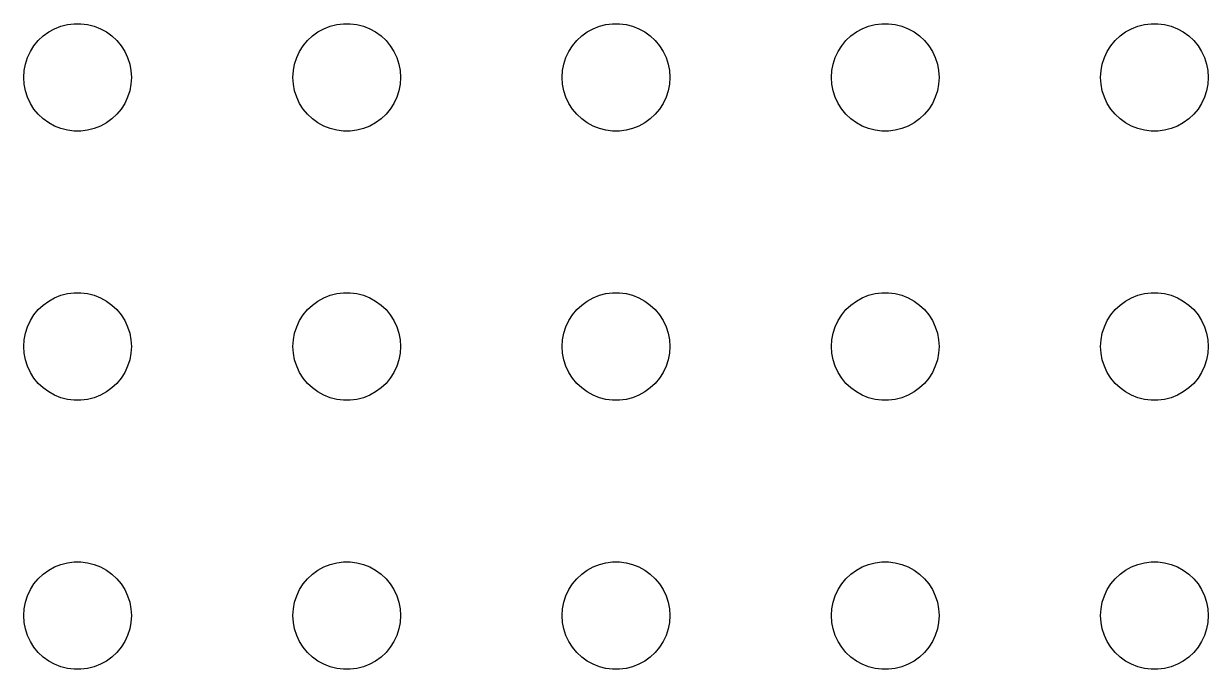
# Model space of a CAD drawing. Header units: metres. Extents: x -134 to 134, y 290 to 736.
# Drawn here: x 66 to 99, y 318 to 336 of the extents above; entities that cross this region are included whole.
import ezdxf

# ---------------------------------------------------------------- set-up
doc = ezdxf.new("R2010")
doc.units = ezdxf.units.M

msp = doc.modelspace()

# ---------------------------------------------------------------- linework, layer by layer
for p, q in [((67.0365, 335.927), (67.2189, 335.973)), ((67.2189, 335.973), (67.4058, 335.997)), ((67.4058, 335.997), (67.5942, 335.997)), ((67.5942, 335.997), (67.7811, 335.973)), ((67.7811, 335.973), (67.9635, 335.927)), ((74.5365, 335.927), (74.7189, 335.973)), ((74.7189, 335.973), (74.9058, 335.997)), ((74.9058, 335.997), (75.0942, 335.997)), ((75.0942, 335.997), (75.2811, 335.973)), ((75.2811, 335.973), (75.4635, 335.927)), ((82.0365, 335.927), (82.2189, 335.973)), ((82.2189, 335.973), (82.4058, 335.997)), ((82.4058, 335.997), (82.5942, 335.997)), ((82.5942, 335.997), (82.7811, 335.973)), ((82.7811, 335.973), (82.9635, 335.927)), ((89.5365, 335.927), (89.7189, 335.973)), ((89.7189, 335.973), (89.9058, 335.997)), ((89.9058, 335.997), (90.0942, 335.997)), ((90.0942, 335.997), (90.2811, 335.973)), ((90.2811, 335.973), (90.4635, 335.927)), ((97.0365, 335.927), (97.2189, 335.973)), ((97.2189, 335.973), (97.4058, 335.997)), ((97.4058, 335.997), (97.5942, 335.997)), ((97.5942, 335.997), (97.7811, 335.973)), ((97.7811, 335.973), (97.9635, 335.927)), ((66.4065, 335.527), (66.5439, 335.656)), ((66.5439, 335.656), (66.6963, 335.766)), ((66.6963, 335.766), (66.8613, 335.857)), ((66.8613, 335.857), (67.0365, 335.927)), ((67.9635, 335.927), (68.1387, 335.857)), ((68.1387, 335.857), (68.3037, 335.766)), ((68.3037, 335.766), (68.4561, 335.656)), ((68.4561, 335.656), (68.5934, 335.527)), ((73.9065, 335.527), (74.0439, 335.656)), ((74.0439, 335.656), (74.1963, 335.766)), ((74.1963, 335.766), (74.3613, 335.857)), ((74.3613, 335.857), (74.5365, 335.927)), ((75.4635, 335.927), (75.6387, 335.857)), ((75.6387, 335.857), (75.8037, 335.766)), ((75.8037, 335.766), (75.9561, 335.656)), ((75.9561, 335.656), (76.0934, 335.527)), ((81.4065, 335.527), (81.5439, 335.656)), ((81.5439, 335.656), (81.6963, 335.766)), ((81.6963, 335.766), (81.8613, 335.857)), ((81.8613, 335.857), (82.0365, 335.927)), ((82.9635, 335.927), (83.1387, 335.857)), ((83.1387, 335.857), (83.3037, 335.766)), ((83.3037, 335.766), (83.4561, 335.656)), ((83.4561, 335.656), (83.5934, 335.527)), ((88.9065, 335.527), (89.0439, 335.656)), ((89.0439, 335.656), (89.1963, 335.766)), ((89.1963, 335.766), (89.3613, 335.857)), ((89.3613, 335.857), (89.5365, 335.927)), ((90.4635, 335.927), (90.6387, 335.857)), ((90.6387, 335.857), (90.8037, 335.766)), ((90.8037, 335.766), (90.9561, 335.656)), ((90.9561, 335.656), (91.0934, 335.527)), ((96.4065, 335.527), (96.5439, 335.656)), ((96.5439, 335.656), (96.6963, 335.766)), ((96.6963, 335.766), (96.8613, 335.857)), ((96.8613, 335.857), (97.0365, 335.927)), ((97.9635, 335.927), (98.1387, 335.857)), ((98.1387, 335.857), (98.3037, 335.766)), ((98.3037, 335.766), (98.4561, 335.656)), ((98.4561, 335.656), (98.5934, 335.527)), ((66.1855, 335.223), (66.2865, 335.382)), ((66.2865, 335.382), (66.4065, 335.527)), ((68.5934, 335.527), (68.7135, 335.382)), ((68.7135, 335.382), (68.8145, 335.223)), ((73.6855, 335.223), (73.7865, 335.382)), ((73.7865, 335.382), (73.9065, 335.527)), ((76.0934, 335.527), (76.2135, 335.382)), ((76.2135, 335.382), (76.3145, 335.223)), ((81.1855, 335.223), (81.2865, 335.382)), ((81.2865, 335.382), (81.4065, 335.527)), ((83.5934, 335.527), (83.7135, 335.382)), ((83.7135, 335.382), (83.8145, 335.223)), ((88.6855, 335.223), (88.7865, 335.382)), ((88.7865, 335.382), (88.9065, 335.527)), ((91.0934, 335.527), (91.2135, 335.382)), ((91.2135, 335.382), (91.3145, 335.223)), ((96.1855, 335.223), (96.2865, 335.382)), ((96.2865, 335.382), (96.4065, 335.527)), ((98.5934, 335.527), (98.7135, 335.382)), ((98.7135, 335.382), (98.8145, 335.223)), ((66.0471, 334.873), (66.1053, 335.052)), ((66.1053, 335.052), (66.1855, 335.223)), ((68.8145, 335.223), (68.8947, 335.052)), ((68.8947, 335.052), (68.9529, 334.873)), ((73.5471, 334.873), (73.6053, 335.052)), ((73.6053, 335.052), (73.6855, 335.223)), ((76.3145, 335.223), (76.3947, 335.052)), ((76.3947, 335.052), (76.4529, 334.873)), ((81.0471, 334.873), (81.1053, 335.052)), ((81.1053, 335.052), (81.1855, 335.223)), ((83.8145, 335.223), (83.8947, 335.052)), ((83.8947, 335.052), (83.9529, 334.873)), ((88.5471, 334.873), (88.6053, 335.052)), ((88.6053, 335.052), (88.6855, 335.223)), ((91.3145, 335.223), (91.3947, 335.052)), ((91.3947, 335.052), (91.4529, 334.873)), ((96.0471, 334.873), (96.1053, 335.052)), ((96.1053, 335.052), (96.1855, 335.223)), ((98.8145, 335.223), (98.8947, 335.052)), ((98.8947, 335.052), (98.9529, 334.873)), ((66, 334.5), (66.0118, 334.688)), ((66.0118, 334.688), (66.0471, 334.873)), ((68.9529, 334.873), (68.9882, 334.688)), ((68.9882, 334.688), (69, 334.5)), ((73.5, 334.5), (73.5118, 334.688)), ((73.5118, 334.688), (73.5471, 334.873)), ((76.4529, 334.873), (76.4882, 334.688)), ((76.4882, 334.688), (76.5, 334.5)), ((81, 334.5), (81.0118, 334.688)), ((81.0118, 334.688), (81.0471, 334.873)), ((83.9529, 334.873), (83.9882, 334.688)), ((83.9882, 334.688), (84, 334.5)), ((88.5, 334.5), (88.5118, 334.688)), ((88.5118, 334.688), (88.5471, 334.873)), ((91.4529, 334.873), (91.4882, 334.688)), ((91.4882, 334.688), (91.5, 334.5)), ((96, 334.5), (96.0118, 334.688)), ((96.0118, 334.688), (96.0471, 334.873)), ((98.9529, 334.873), (98.9882, 334.688)), ((98.9882, 334.688), (99, 334.5)), ((66.0118, 334.312), (66, 334.5)), ((66.0471, 334.127), (66.0118, 334.312)), ((68.9882, 334.312), (68.9529, 334.127)), ((69, 334.5), (68.9882, 334.312)), ((73.5118, 334.312), (73.5, 334.5)), ((73.5471, 334.127), (73.5118, 334.312)), ((76.4882, 334.312), (76.4529, 334.127)), ((76.5, 334.5), (76.4882, 334.312)), ((81.0118, 334.312), (81, 334.5)), ((81.0471, 334.127), (81.0118, 334.312)), ((83.9882, 334.312), (83.9529, 334.127)), ((84, 334.5), (83.9882, 334.312)), ((88.5118, 334.312), (88.5, 334.5)), ((88.5471, 334.127), (88.5118, 334.312)), ((91.4882, 334.312), (91.4529, 334.127)), ((91.5, 334.5), (91.4882, 334.312)), ((96.0118, 334.312), (96, 334.5)), ((96.0471, 334.127), (96.0118, 334.312)), ((98.9882, 334.312), (98.9529, 334.127)), ((99, 334.5), (98.9882, 334.312)), ((66.1053, 333.948), (66.0471, 334.127)), ((68.9529, 334.127), (68.8947, 333.948)), ((73.6053, 333.948), (73.5471, 334.127)), ((76.4529, 334.127), (76.3947, 333.948)), ((81.1053, 333.948), (81.0471, 334.127)), ((83.9529, 334.127), (83.8947, 333.948)), ((88.6053, 333.948), (88.5471, 334.127)), ((91.4529, 334.127), (91.3947, 333.948)), ((96.1053, 333.948), (96.0471, 334.127)), ((98.9529, 334.127), (98.8947, 333.948)), ((66.1855, 333.777), (66.1053, 333.948)), ((66.2865, 333.618), (66.1855, 333.777)), ((68.8145, 333.777), (68.7135, 333.618)), ((68.8947, 333.948), (68.8145, 333.777)), ((73.6855, 333.777), (73.6053, 333.948)), ((73.7865, 333.618), (73.6855, 333.777)), ((76.3145, 333.777), (76.2135, 333.618)), ((76.3947, 333.948), (76.3145, 333.777)), ((81.1855, 333.777), (81.1053, 333.948)), ((81.2865, 333.618), (81.1855, 333.777)), ((83.8145, 333.777), (83.7135, 333.618)), ((83.8947, 333.948), (83.8145, 333.777)), ((88.6855, 333.777), (88.6053, 333.948)), ((88.7865, 333.618), (88.6855, 333.777)), ((91.3145, 333.777), (91.2135, 333.618)), ((91.3947, 333.948), (91.3145, 333.777)), ((96.1855, 333.777), (96.1053, 333.948)), ((96.2865, 333.618), (96.1855, 333.777)), ((98.8145, 333.777), (98.7135, 333.618)), ((98.8947, 333.948), (98.8145, 333.777)), ((66.4065, 333.473), (66.2865, 333.618)), ((66.5439, 333.344), (66.4065, 333.473)), ((66.6963, 333.234), (66.5439, 333.344)), ((68.4561, 333.344), (68.3037, 333.234)), ((68.5934, 333.473), (68.4561, 333.344)), ((68.7135, 333.618), (68.5934, 333.473)), ((73.9065, 333.473), (73.7865, 333.618)), ((74.0439, 333.344), (73.9065, 333.473)), ((74.1963, 333.234), (74.0439, 333.344)), ((75.9561, 333.344), (75.8037, 333.234)), ((76.0934, 333.473), (75.9561, 333.344)), ((76.2135, 333.618), (76.0934, 333.473)), ((81.4065, 333.473), (81.2865, 333.618)), ((81.5439, 333.344), (81.4065, 333.473)), ((81.6963, 333.234), (81.5439, 333.344)), ((83.4561, 333.344), (83.3037, 333.234)), ((83.5934, 333.473), (83.4561, 333.344)), ((83.7135, 333.618), (83.5934, 333.473)), ((88.9065, 333.473), (88.7865, 333.618)), ((89.0439, 333.344), (88.9065, 333.473)), ((89.1963, 333.234), (89.0439, 333.344)), ((90.9561, 333.344), (90.8037, 333.234)), ((91.0934, 333.473), (90.9561, 333.344)), ((91.2135, 333.618), (91.0934, 333.473)), ((96.4065, 333.473), (96.2865, 333.618)), ((96.5439, 333.344), (96.4065, 333.473)), ((96.6963, 333.234), (96.5439, 333.344)), ((98.4561, 333.344), (98.3037, 333.234)), ((98.5934, 333.473), (98.4561, 333.344)), ((98.7135, 333.618), (98.5934, 333.473)), ((66.8613, 333.143), (66.6963, 333.234)), ((67.0365, 333.073), (66.8613, 333.143)), ((67.2189, 333.027), (67.0365, 333.073)), ((67.4058, 333.003), (67.2189, 333.027)), ((67.5942, 333.003), (67.4058, 333.003)), ((67.7811, 333.027), (67.5942, 333.003)), ((67.9635, 333.073), (67.7811, 333.027)), ((68.1387, 333.143), (67.9635, 333.073)), ((68.3037, 333.234), (68.1387, 333.143)), ((74.3613, 333.143), (74.1963, 333.234)), ((74.5365, 333.073), (74.3613, 333.143)), ((74.7189, 333.027), (74.5365, 333.073)), ((74.9058, 333.003), (74.7189, 333.027)), ((75.0942, 333.003), (74.9058, 333.003)), ((75.2811, 333.027), (75.0942, 333.003)), ((75.4635, 333.073), (75.2811, 333.027)), ((75.6387, 333.143), (75.4635, 333.073)), ((75.8037, 333.234), (75.6387, 333.143)), ((81.8613, 333.143), (81.6963, 333.234)), ((82.0365, 333.073), (81.8613, 333.143)), ((82.2189, 333.027), (82.0365, 333.073)), ((82.4058, 333.003), (82.2189, 333.027)), ((82.5942, 333.003), (82.4058, 333.003)), ((82.7811, 333.027), (82.5942, 333.003)), ((82.9635, 333.073), (82.7811, 333.027)), ((83.1387, 333.143), (82.9635, 333.073)), ((83.3037, 333.234), (83.1387, 333.143)), ((89.3613, 333.143), (89.1963, 333.234)), ((89.5365, 333.073), (89.3613, 333.143)), ((89.7189, 333.027), (89.5365, 333.073)), ((89.9058, 333.003), (89.7189, 333.027)), ((90.0942, 333.003), (89.9058, 333.003)), ((90.2811, 333.027), (90.0942, 333.003)), ((90.4635, 333.073), (90.2811, 333.027)), ((90.6387, 333.143), (90.4635, 333.073)), ((90.8037, 333.234), (90.6387, 333.143)), ((96.8613, 333.143), (96.6963, 333.234)), ((97.0365, 333.073), (96.8613, 333.143)), ((97.2189, 333.027), (97.0365, 333.073)), ((97.4058, 333.003), (97.2189, 333.027)), ((97.5942, 333.003), (97.4058, 333.003)), ((97.7811, 333.027), (97.5942, 333.003)), ((97.9635, 333.073), (97.7811, 333.027)), ((98.1387, 333.143), (97.9635, 333.073)), ((98.3037, 333.234), (98.1387, 333.143)), ((66.6963, 328.266), (66.8613, 328.357)), ((66.8613, 328.357), (67.0365, 328.427)), ((67.0365, 328.427), (67.2189, 328.473)), ((67.2189, 328.473), (67.4058, 328.497)), ((67.4058, 328.497), (67.5942, 328.497)), ((67.5942, 328.497), (67.7811, 328.473)), ((67.7811, 328.473), (67.9635, 328.427)), ((67.9635, 328.427), (68.1387, 328.357)), ((68.1387, 328.357), (68.3037, 328.266)), ((74.1963, 328.266), (74.3613, 328.357)), ((74.3613, 328.357), (74.5365, 328.427)), ((74.5365, 328.427), (74.7189, 328.473)), ((74.7189, 328.473), (74.9058, 328.497)), ((74.9058, 328.497), (75.0942, 328.497)), ((75.0942, 328.497), (75.2811, 328.473)), ((75.2811, 328.473), (75.4635, 328.427)), ((75.4635, 328.427), (75.6387, 328.357)), ((75.6387, 328.357), (75.8037, 328.266)), ((81.6963, 328.266), (81.8613, 328.357)), ((81.8613, 328.357), (82.0365, 328.427)), ((82.0365, 328.427), (82.2189, 328.473)), ((82.2189, 328.473), (82.4058, 328.497)), ((82.4058, 328.497), (82.5942, 328.497)), ((82.5942, 328.497), (82.7811, 328.473)), ((82.7811, 328.473), (82.9635, 328.427)), ((82.9635, 328.427), (83.1387, 328.357)), ((83.1387, 328.357), (83.3037, 328.266)), ((89.1963, 328.266), (89.3613, 328.357)), ((89.3613, 328.357), (89.5365, 328.427)), ((89.5365, 328.427), (89.7189, 328.473)), ((89.7189, 328.473), (89.9058, 328.497)), ((89.9058, 328.497), (90.0942, 328.497)), ((90.0942, 328.497), (90.2811, 328.473)), ((90.2811, 328.473), (90.4635, 328.427)), ((90.4635, 328.427), (90.6387, 328.357)), ((90.6387, 328.357), (90.8037, 328.266)), ((96.6963, 328.266), (96.8613, 328.357)), ((96.8613, 328.357), (97.0365, 328.427)), ((97.0365, 328.427), (97.2189, 328.473)), ((97.2189, 328.473), (97.4058, 328.497)), ((97.4058, 328.497), (97.5942, 328.497)), ((97.5942, 328.497), (97.7811, 328.473)), ((97.7811, 328.473), (97.9635, 328.427)), ((97.9635, 328.427), (98.1387, 328.357)), ((98.1387, 328.357), (98.3037, 328.266)), ((66.2865, 327.882), (66.4065, 328.027)), ((66.4065, 328.027), (66.5439, 328.156)), ((66.5439, 328.156), (66.6963, 328.266)), ((68.3037, 328.266), (68.4561, 328.156)), ((68.4561, 328.156), (68.5934, 328.027)), ((68.5934, 328.027), (68.7135, 327.882)), ((73.7865, 327.882), (73.9065, 328.027)), ((73.9065, 328.027), (74.0439, 328.156)), ((74.0439, 328.156), (74.1963, 328.266)), ((75.8037, 328.266), (75.9561, 328.156)), ((75.9561, 328.156), (76.0934, 328.027)), ((76.0934, 328.027), (76.2135, 327.882)), ((81.2865, 327.882), (81.4065, 328.027)), ((81.4065, 328.027), (81.5439, 328.156)), ((81.5439, 328.156), (81.6963, 328.266)), ((83.3037, 328.266), (83.4561, 328.156)), ((83.4561, 328.156), (83.5934, 328.027)), ((83.5934, 328.027), (83.7135, 327.882)), ((88.7865, 327.882), (88.9065, 328.027)), ((88.9065, 328.027), (89.0439, 328.156)), ((89.0439, 328.156), (89.1963, 328.266)), ((90.8037, 328.266), (90.9561, 328.156)), ((90.9561, 328.156), (91.0934, 328.027)), ((91.0934, 328.027), (91.2135, 327.882)), ((96.2865, 327.882), (96.4065, 328.027)), ((96.4065, 328.027), (96.5439, 328.156)), ((96.5439, 328.156), (96.6963, 328.266)), ((98.3037, 328.266), (98.4561, 328.156)), ((98.4561, 328.156), (98.5934, 328.027)), ((98.5934, 328.027), (98.7135, 327.882)), ((66.1053, 327.552), (66.1855, 327.723)), ((66.1855, 327.723), (66.2865, 327.882)), ((68.7135, 327.882), (68.8145, 327.723)), ((68.8145, 327.723), (68.8947, 327.552)), ((73.6053, 327.552), (73.6855, 327.723)), ((73.6855, 327.723), (73.7865, 327.882)), ((76.2135, 327.882), (76.3145, 327.723)), ((76.3145, 327.723), (76.3947, 327.552)), ((81.1053, 327.552), (81.1855, 327.723)), ((81.1855, 327.723), (81.2865, 327.882)), ((83.7135, 327.882), (83.8145, 327.723)), ((83.8145, 327.723), (83.8947, 327.552)), ((88.6053, 327.552), (88.6855, 327.723)), ((88.6855, 327.723), (88.7865, 327.882)), ((91.2135, 327.882), (91.3145, 327.723)), ((91.3145, 327.723), (91.3947, 327.552)), ((96.1053, 327.552), (96.1855, 327.723)), ((96.1855, 327.723), (96.2865, 327.882)), ((98.7135, 327.882), (98.8145, 327.723)), ((98.8145, 327.723), (98.8947, 327.552)), ((66.0118, 327.188), (66.0471, 327.373)), ((66.0471, 327.373), (66.1053, 327.552)), ((68.8947, 327.552), (68.9529, 327.373)), ((68.9529, 327.373), (68.9882, 327.188)), ((73.5118, 327.188), (73.5471, 327.373)), ((73.5471, 327.373), (73.6053, 327.552)), ((76.3947, 327.552), (76.4529, 327.373)), ((76.4529, 327.373), (76.4882, 327.188)), ((81.0118, 327.188), (81.0471, 327.373)), ((81.0471, 327.373), (81.1053, 327.552)), ((83.8947, 327.552), (83.9529, 327.373)), ((83.9529, 327.373), (83.9882, 327.188)), ((88.5118, 327.188), (88.5471, 327.373)), ((88.5471, 327.373), (88.6053, 327.552)), ((91.3947, 327.552), (91.4529, 327.373)), ((91.4529, 327.373), (91.4882, 327.188)), ((96.0118, 327.188), (96.0471, 327.373)), ((96.0471, 327.373), (96.1053, 327.552)), ((98.8947, 327.552), (98.9529, 327.373)), ((98.9529, 327.373), (98.9882, 327.188)), ((66, 327), (66.0118, 327.188)), ((68.9882, 327.188), (69, 327)), ((73.5, 327), (73.5118, 327.188)), ((76.4882, 327.188), (76.5, 327)), ((81, 327), (81.0118, 327.188)), ((83.9882, 327.188), (84, 327)), ((88.5, 327), (88.5118, 327.188)), ((91.4882, 327.188), (91.5, 327)), ((96, 327), (96.0118, 327.188)), ((98.9882, 327.188), (99, 327)), ((66.0118, 326.812), (66, 327)), ((66.0471, 326.627), (66.0118, 326.812)), ((68.9882, 326.812), (68.9529, 326.627)), ((69, 327), (68.9882, 326.812)), ((73.5118, 326.812), (73.5, 327)), ((73.5471, 326.627), (73.5118, 326.812)), ((76.4882, 326.812), (76.4529, 326.627)), ((76.5, 327), (76.4882, 326.812)), ((81.0118, 326.812), (81, 327)), ((81.0471, 326.627), (81.0118, 326.812)), ((83.9882, 326.812), (83.9529, 326.627)), ((84, 327), (83.9882, 326.812)), ((88.5118, 326.812), (88.5, 327)), ((88.5471, 326.627), (88.5118, 326.812)), ((91.4882, 326.812), (91.4529, 326.627)), ((91.5, 327), (91.4882, 326.812)), ((96.0118, 326.812), (96, 327)), ((96.0471, 326.627), (96.0118, 326.812)), ((98.9882, 326.812), (98.9529, 326.627)), ((99, 327), (98.9882, 326.812)), ((66.1053, 326.448), (66.0471, 326.627)), ((66.1855, 326.277), (66.1053, 326.448)), ((68.8947, 326.448), (68.8145, 326.277)), ((68.9529, 326.627), (68.8947, 326.448)), ((73.6053, 326.448), (73.5471, 326.627)), ((73.6855, 326.277), (73.6053, 326.448)), ((76.3947, 326.448), (76.3145, 326.277)), ((76.4529, 326.627), (76.3947, 326.448)), ((81.1053, 326.448), (81.0471, 326.627)), ((81.1855, 326.277), (81.1053, 326.448)), ((83.8947, 326.448), (83.8145, 326.277)), ((83.9529, 326.627), (83.8947, 326.448)), ((88.6053, 326.448), (88.5471, 326.627)), ((88.6855, 326.277), (88.6053, 326.448)), ((91.3947, 326.448), (91.3145, 326.277)), ((91.4529, 326.627), (91.3947, 326.448)), ((96.1053, 326.448), (96.0471, 326.627)), ((96.1855, 326.277), (96.1053, 326.448)), ((98.8947, 326.448), (98.8145, 326.277)), ((98.9529, 326.627), (98.8947, 326.448)), ((66.2865, 326.118), (66.1855, 326.277)), ((66.4065, 325.973), (66.2865, 326.118)), ((68.7135, 326.118), (68.5934, 325.973)), ((68.8145, 326.277), (68.7135, 326.118)), ((73.7865, 326.118), (73.6855, 326.277)), ((73.9065, 325.973), (73.7865, 326.118)), ((76.2135, 326.118), (76.0934, 325.973)), ((76.3145, 326.277), (76.2135, 326.118)), ((81.2865, 326.118), (81.1855, 326.277)), ((81.4065, 325.973), (81.2865, 326.118)), ((83.7135, 326.118), (83.5934, 325.973)), ((83.8145, 326.277), (83.7135, 326.118)), ((88.7865, 326.118), (88.6855, 326.277)), ((88.9065, 325.973), (88.7865, 326.118)), ((91.2135, 326.118), (91.0934, 325.973)), ((91.3145, 326.277), (91.2135, 326.118)), ((96.2865, 326.118), (96.1855, 326.277)), ((96.4065, 325.973), (96.2865, 326.118)), ((98.7135, 326.118), (98.5934, 325.973)), ((98.8145, 326.277), (98.7135, 326.118)), ((66.5439, 325.844), (66.4065, 325.973)), ((66.6963, 325.734), (66.5439, 325.844)), ((66.8613, 325.643), (66.6963, 325.734)), ((68.3037, 325.734), (68.1387, 325.643)), ((68.4561, 325.844), (68.3037, 325.734)), ((68.5934, 325.973), (68.4561, 325.844)), ((74.0439, 325.844), (73.9065, 325.973)), ((74.1963, 325.734), (74.0439, 325.844)), ((74.3613, 325.643), (74.1963, 325.734)), ((75.8037, 325.734), (75.6387, 325.643)), ((75.9561, 325.844), (75.8037, 325.734)), ((76.0934, 325.973), (75.9561, 325.844)), ((81.5439, 325.844), (81.4065, 325.973)), ((81.6963, 325.734), (81.5439, 325.844)), ((81.8613, 325.643), (81.6963, 325.734)), ((83.3037, 325.734), (83.1387, 325.643)), ((83.4561, 325.844), (83.3037, 325.734)), ((83.5934, 325.973), (83.4561, 325.844)), ((89.0439, 325.844), (88.9065, 325.973)), ((89.1963, 325.734), (89.0439, 325.844)), ((89.3613, 325.643), (89.1963, 325.734)), ((90.8037, 325.734), (90.6387, 325.643)), ((90.9561, 325.844), (90.8037, 325.734)), ((91.0934, 325.973), (90.9561, 325.844)), ((96.5439, 325.844), (96.4065, 325.973)), ((96.6963, 325.734), (96.5439, 325.844)), ((96.8613, 325.643), (96.6963, 325.734)), ((98.3037, 325.734), (98.1387, 325.643)), ((98.4561, 325.844), (98.3037, 325.734)), ((98.5934, 325.973), (98.4561, 325.844)), ((67.0365, 325.573), (66.8613, 325.643)), ((67.2189, 325.527), (67.0365, 325.573)), ((67.4058, 325.503), (67.2189, 325.527)), ((67.5942, 325.503), (67.4058, 325.503)), ((67.7811, 325.527), (67.5942, 325.503)), ((67.9635, 325.573), (67.7811, 325.527)), ((68.1387, 325.643), (67.9635, 325.573)), ((74.5365, 325.573), (74.3613, 325.643)), ((74.7189, 325.527), (74.5365, 325.573)), ((74.9058, 325.503), (74.7189, 325.527)), ((75.0942, 325.503), (74.9058, 325.503)), ((75.2811, 325.527), (75.0942, 325.503)), ((75.4635, 325.573), (75.2811, 325.527)), ((75.6387, 325.643), (75.4635, 325.573)), ((82.0365, 325.573), (81.8613, 325.643)), ((82.2189, 325.527), (82.0365, 325.573)), ((82.4058, 325.503), (82.2189, 325.527)), ((82.5942, 325.503), (82.4058, 325.503)), ((82.7811, 325.527), (82.5942, 325.503)), ((82.9635, 325.573), (82.7811, 325.527)), ((83.1387, 325.643), (82.9635, 325.573)), ((89.5365, 325.573), (89.3613, 325.643)), ((89.7189, 325.527), (89.5365, 325.573)), ((89.9058, 325.503), (89.7189, 325.527)), ((90.0942, 325.503), (89.9058, 325.503)), ((90.2811, 325.527), (90.0942, 325.503)), ((90.4635, 325.573), (90.2811, 325.527)), ((90.6387, 325.643), (90.4635, 325.573)), ((97.0365, 325.573), (96.8613, 325.643)), ((97.2189, 325.527), (97.0365, 325.573)), ((97.4058, 325.503), (97.2189, 325.527)), ((97.5942, 325.503), (97.4058, 325.503)), ((97.7811, 325.527), (97.5942, 325.503)), ((97.9635, 325.573), (97.7811, 325.527)), ((98.1387, 325.643), (97.9635, 325.573)), ((66.5439, 320.656), (66.6963, 320.766)), ((66.6963, 320.766), (66.8613, 320.857)), ((66.8613, 320.857), (67.0365, 320.927)), ((67.0365, 320.927), (67.2189, 320.973)), ((67.2189, 320.973), (67.4058, 320.997)), ((67.4058, 320.997), (67.5942, 320.997)), ((67.5942, 320.997), (67.7811, 320.973)), ((67.7811, 320.973), (67.9635, 320.927)), ((67.9635, 320.927), (68.1387, 320.857)), ((68.1387, 320.857), (68.3037, 320.766)), ((68.3037, 320.766), (68.4561, 320.656)), ((74.0439, 320.656), (74.1963, 320.766)), ((74.1963, 320.766), (74.3613, 320.857)), ((74.3613, 320.857), (74.5365, 320.927)), ((74.5365, 320.927), (74.7189, 320.973)), ((74.7189, 320.973), (74.9058, 320.997)), ((74.9058, 320.997), (75.0942, 320.997)), ((75.0942, 320.997), (75.2811, 320.973)), ((75.2811, 320.973), (75.4635, 320.927)), ((75.4635, 320.927), (75.6387, 320.857)), ((75.6387, 320.857), (75.8037, 320.766)), ((75.8037, 320.766), (75.9561, 320.656)), ((81.5439, 320.656), (81.6963, 320.766)), ((81.6963, 320.766), (81.8613, 320.857)), ((81.8613, 320.857), (82.0365, 320.927)), ((82.0365, 320.927), (82.2189, 320.973)), ((82.2189, 320.973), (82.4058, 320.997)), ((82.4058, 320.997), (82.5942, 320.997)), ((82.5942, 320.997), (82.7811, 320.973)), ((82.7811, 320.973), (82.9635, 320.927)), ((82.9635, 320.927), (83.1387, 320.857)), ((83.1387, 320.857), (83.3037, 320.766)), ((83.3037, 320.766), (83.4561, 320.656)), ((89.0439, 320.656), (89.1963, 320.766)), ((89.1963, 320.766), (89.3613, 320.857)), ((89.3613, 320.857), (89.5365, 320.927)), ((89.5365, 320.927), (89.7189, 320.973)), ((89.7189, 320.973), (89.9058, 320.997)), ((89.9058, 320.997), (90.0942, 320.997)), ((90.0942, 320.997), (90.2811, 320.973)), ((90.2811, 320.973), (90.4635, 320.927)), ((90.4635, 320.927), (90.6387, 320.857)), ((90.6387, 320.857), (90.8037, 320.766)), ((90.8037, 320.766), (90.9561, 320.656)), ((96.5439, 320.656), (96.6963, 320.766)), ((96.6963, 320.766), (96.8613, 320.857)), ((96.8613, 320.857), (97.0365, 320.927)), ((97.0365, 320.927), (97.2189, 320.973)), ((97.2189, 320.973), (97.4058, 320.997)), ((97.4058, 320.997), (97.5942, 320.997)), ((97.5942, 320.997), (97.7811, 320.973)), ((97.7811, 320.973), (97.9635, 320.927)), ((97.9635, 320.927), (98.1387, 320.857)), ((98.1387, 320.857), (98.3037, 320.766)), ((98.3037, 320.766), (98.4561, 320.656)), ((66.2865, 320.382), (66.4065, 320.527)), ((66.4065, 320.527), (66.5439, 320.656)), ((68.4561, 320.656), (68.5934, 320.527)), ((68.5934, 320.527), (68.7135, 320.382)), ((73.7865, 320.382), (73.9065, 320.527)), ((73.9065, 320.527), (74.0439, 320.656)), ((75.9561, 320.656), (76.0934, 320.527)), ((76.0934, 320.527), (76.2135, 320.382)), ((81.2865, 320.382), (81.4065, 320.527)), ((81.4065, 320.527), (81.5439, 320.656)), ((83.4561, 320.656), (83.5934, 320.527)), ((83.5934, 320.527), (83.7135, 320.382)), ((88.7865, 320.382), (88.9065, 320.527)), ((88.9065, 320.527), (89.0439, 320.656)), ((90.9561, 320.656), (91.0934, 320.527)), ((91.0934, 320.527), (91.2135, 320.382)), ((96.2865, 320.382), (96.4065, 320.527)), ((96.4065, 320.527), (96.5439, 320.656)), ((98.4561, 320.656), (98.5934, 320.527)), ((98.5934, 320.527), (98.7135, 320.382)), ((66.1053, 320.052), (66.1855, 320.223)), ((66.1855, 320.223), (66.2865, 320.382)), ((68.7135, 320.382), (68.8145, 320.223)), ((68.8145, 320.223), (68.8947, 320.052)), ((73.6053, 320.052), (73.6855, 320.223)), ((73.6855, 320.223), (73.7865, 320.382)), ((76.2135, 320.382), (76.3145, 320.223)), ((76.3145, 320.223), (76.3947, 320.052)), ((81.1053, 320.052), (81.1855, 320.223)), ((81.1855, 320.223), (81.2865, 320.382)), ((83.7135, 320.382), (83.8145, 320.223)), ((83.8145, 320.223), (83.8947, 320.052)), ((88.6053, 320.052), (88.6855, 320.223)), ((88.6855, 320.223), (88.7865, 320.382)), ((91.2135, 320.382), (91.3145, 320.223)), ((91.3145, 320.223), (91.3947, 320.052)), ((96.1053, 320.052), (96.1855, 320.223)), ((96.1855, 320.223), (96.2865, 320.382)), ((98.7135, 320.382), (98.8145, 320.223)), ((98.8145, 320.223), (98.8947, 320.052)), ((66.0118, 319.688), (66.0471, 319.873)), ((66.0471, 319.873), (66.1053, 320.052)), ((68.8947, 320.052), (68.9529, 319.873)), ((68.9529, 319.873), (68.9882, 319.688)), ((73.5118, 319.688), (73.5471, 319.873)), ((73.5471, 319.873), (73.6053, 320.052)), ((76.3947, 320.052), (76.4529, 319.873)), ((76.4529, 319.873), (76.4882, 319.688)), ((81.0118, 319.688), (81.0471, 319.873)), ((81.0471, 319.873), (81.1053, 320.052)), ((83.8947, 320.052), (83.9529, 319.873)), ((83.9529, 319.873), (83.9882, 319.688)), ((88.5118, 319.688), (88.5471, 319.873)), ((88.5471, 319.873), (88.6053, 320.052)), ((91.3947, 320.052), (91.4529, 319.873)), ((91.4529, 319.873), (91.4882, 319.688)), ((96.0118, 319.688), (96.0471, 319.873)), ((96.0471, 319.873), (96.1053, 320.052)), ((98.8947, 320.052), (98.9529, 319.873)), ((98.9529, 319.873), (98.9882, 319.688)), ((66, 319.5), (66.0118, 319.688)), ((66.0118, 319.312), (66, 319.5)), ((68.9882, 319.688), (69, 319.5)), ((69, 319.5), (68.9882, 319.312)), ((73.5, 319.5), (73.5118, 319.688)), ((73.5118, 319.312), (73.5, 319.5)), ((76.4882, 319.688), (76.5, 319.5)), ((76.5, 319.5), (76.4882, 319.312)), ((81, 319.5), (81.0118, 319.688)), ((81.0118, 319.312), (81, 319.5)), ((83.9882, 319.688), (84, 319.5)), ((84, 319.5), (83.9882, 319.312)), ((88.5, 319.5), (88.5118, 319.688)), ((88.5118, 319.312), (88.5, 319.5)), ((91.4882, 319.688), (91.5, 319.5)), ((91.5, 319.5), (91.4882, 319.312)), ((96, 319.5), (96.0118, 319.688)), ((96.0118, 319.312), (96, 319.5)), ((98.9882, 319.688), (99, 319.5)), ((99, 319.5), (98.9882, 319.312)), ((66.0471, 319.127), (66.0118, 319.312)), ((66.1053, 318.948), (66.0471, 319.127)), ((68.9529, 319.127), (68.8947, 318.948)), ((68.9882, 319.312), (68.9529, 319.127)), ((73.5471, 319.127), (73.5118, 319.312)), ((73.6053, 318.948), (73.5471, 319.127)), ((76.4529, 319.127), (76.3947, 318.948)), ((76.4882, 319.312), (76.4529, 319.127)), ((81.0471, 319.127), (81.0118, 319.312)), ((81.1053, 318.948), (81.0471, 319.127)), ((83.9529, 319.127), (83.8947, 318.948)), ((83.9882, 319.312), (83.9529, 319.127)), ((88.5471, 319.127), (88.5118, 319.312)), ((88.6053, 318.948), (88.5471, 319.127)), ((91.4529, 319.127), (91.3947, 318.948)), ((91.4882, 319.312), (91.4529, 319.127)), ((96.0471, 319.127), (96.0118, 319.312)), ((96.1053, 318.948), (96.0471, 319.127)), ((98.9529, 319.127), (98.8947, 318.948)), ((98.9882, 319.312), (98.9529, 319.127)), ((66.1855, 318.777), (66.1053, 318.948)), ((68.8947, 318.948), (68.8145, 318.777)), ((73.6855, 318.777), (73.6053, 318.948)), ((76.3947, 318.948), (76.3145, 318.777)), ((81.1855, 318.777), (81.1053, 318.948)), ((83.8947, 318.948), (83.8145, 318.777)), ((88.6855, 318.777), (88.6053, 318.948)), ((91.3947, 318.948), (91.3145, 318.777)), ((96.1855, 318.777), (96.1053, 318.948)), ((98.8947, 318.948), (98.8145, 318.777)), ((66.2865, 318.618), (66.1855, 318.777)), ((66.4065, 318.473), (66.2865, 318.618)), ((66.5439, 318.344), (66.4065, 318.473)), ((68.5934, 318.473), (68.4561, 318.344)), ((68.7135, 318.618), (68.5934, 318.473)), ((68.8145, 318.777), (68.7135, 318.618)), ((73.7865, 318.618), (73.6855, 318.777)), ((73.9065, 318.473), (73.7865, 318.618)), ((74.0439, 318.344), (73.9065, 318.473)), ((76.0934, 318.473), (75.9561, 318.344)), ((76.2135, 318.618), (76.0934, 318.473)), ((76.3145, 318.777), (76.2135, 318.618)), ((81.2865, 318.618), (81.1855, 318.777)), ((81.4065, 318.473), (81.2865, 318.618)), ((81.5439, 318.344), (81.4065, 318.473)), ((83.5934, 318.473), (83.4561, 318.344)), ((83.7135, 318.618), (83.5934, 318.473)), ((83.8145, 318.777), (83.7135, 318.618)), ((88.7865, 318.618), (88.6855, 318.777)), ((88.9065, 318.473), (88.7865, 318.618)), ((89.0439, 318.344), (88.9065, 318.473)), ((91.0934, 318.473), (90.9561, 318.344)), ((91.2135, 318.618), (91.0934, 318.473)), ((91.3145, 318.777), (91.2135, 318.618)), ((96.2865, 318.618), (96.1855, 318.777)), ((96.4065, 318.473), (96.2865, 318.618)), ((96.5439, 318.344), (96.4065, 318.473)), ((98.5934, 318.473), (98.4561, 318.344)), ((98.7135, 318.618), (98.5934, 318.473)), ((98.8145, 318.777), (98.7135, 318.618)), ((66.6963, 318.234), (66.5439, 318.344)), ((66.8613, 318.143), (66.6963, 318.234)), ((67.0365, 318.073), (66.8613, 318.143)), ((68.1387, 318.143), (67.9635, 318.073)), ((68.3037, 318.234), (68.1387, 318.143)), ((68.4561, 318.344), (68.3037, 318.234)), ((74.1963, 318.234), (74.0439, 318.344)), ((74.3613, 318.143), (74.1963, 318.234)), ((74.5365, 318.073), (74.3613, 318.143)), ((75.6387, 318.143), (75.4635, 318.073)), ((75.8037, 318.234), (75.6387, 318.143)), ((75.9561, 318.344), (75.8037, 318.234)), ((81.6963, 318.234), (81.5439, 318.344)), ((81.8613, 318.143), (81.6963, 318.234)), ((82.0365, 318.073), (81.8613, 318.143)), ((83.1387, 318.143), (82.9635, 318.073)), ((83.3037, 318.234), (83.1387, 318.143)), ((83.4561, 318.344), (83.3037, 318.234)), ((89.1963, 318.234), (89.0439, 318.344)), ((89.3613, 318.143), (89.1963, 318.234)), ((89.5365, 318.073), (89.3613, 318.143)), ((90.6387, 318.143), (90.4635, 318.073)), ((90.8037, 318.234), (90.6387, 318.143)), ((90.9561, 318.344), (90.8037, 318.234)), ((96.6963, 318.234), (96.5439, 318.344)), ((96.8613, 318.143), (96.6963, 318.234)), ((97.0365, 318.073), (96.8613, 318.143)), ((98.1387, 318.143), (97.9635, 318.073)), ((98.3037, 318.234), (98.1387, 318.143)), ((98.4561, 318.344), (98.3037, 318.234)), ((67.2189, 318.027), (67.0365, 318.073)), ((67.4058, 318.003), (67.2189, 318.027)), ((67.5942, 318.003), (67.4058, 318.003)), ((67.7811, 318.027), (67.5942, 318.003)), ((67.9635, 318.073), (67.7811, 318.027)), ((74.7189, 318.027), (74.5365, 318.073)), ((74.9058, 318.003), (74.7189, 318.027)), ((75.0942, 318.003), (74.9058, 318.003)), ((75.2811, 318.027), (75.0942, 318.003)), ((75.4635, 318.073), (75.2811, 318.027)), ((82.2189, 318.027), (82.0365, 318.073)), ((82.4058, 318.003), (82.2189, 318.027)), ((82.5942, 318.003), (82.4058, 318.003)), ((82.7811, 318.027), (82.5942, 318.003)), ((82.9635, 318.073), (82.7811, 318.027)), ((89.7189, 318.027), (89.5365, 318.073)), ((89.9058, 318.003), (89.7189, 318.027)), ((90.0942, 318.003), (89.9058, 318.003)), ((90.2811, 318.027), (90.0942, 318.003)), ((90.4635, 318.073), (90.2811, 318.027)), ((97.2189, 318.027), (97.0365, 318.073)), ((97.4058, 318.003), (97.2189, 318.027)), ((97.5942, 318.003), (97.4058, 318.003)), ((97.7811, 318.027), (97.5942, 318.003)), ((97.9635, 318.073), (97.7811, 318.027))]:
    msp.add_line(p, q)

doc.saveas('drawing.dxf')
